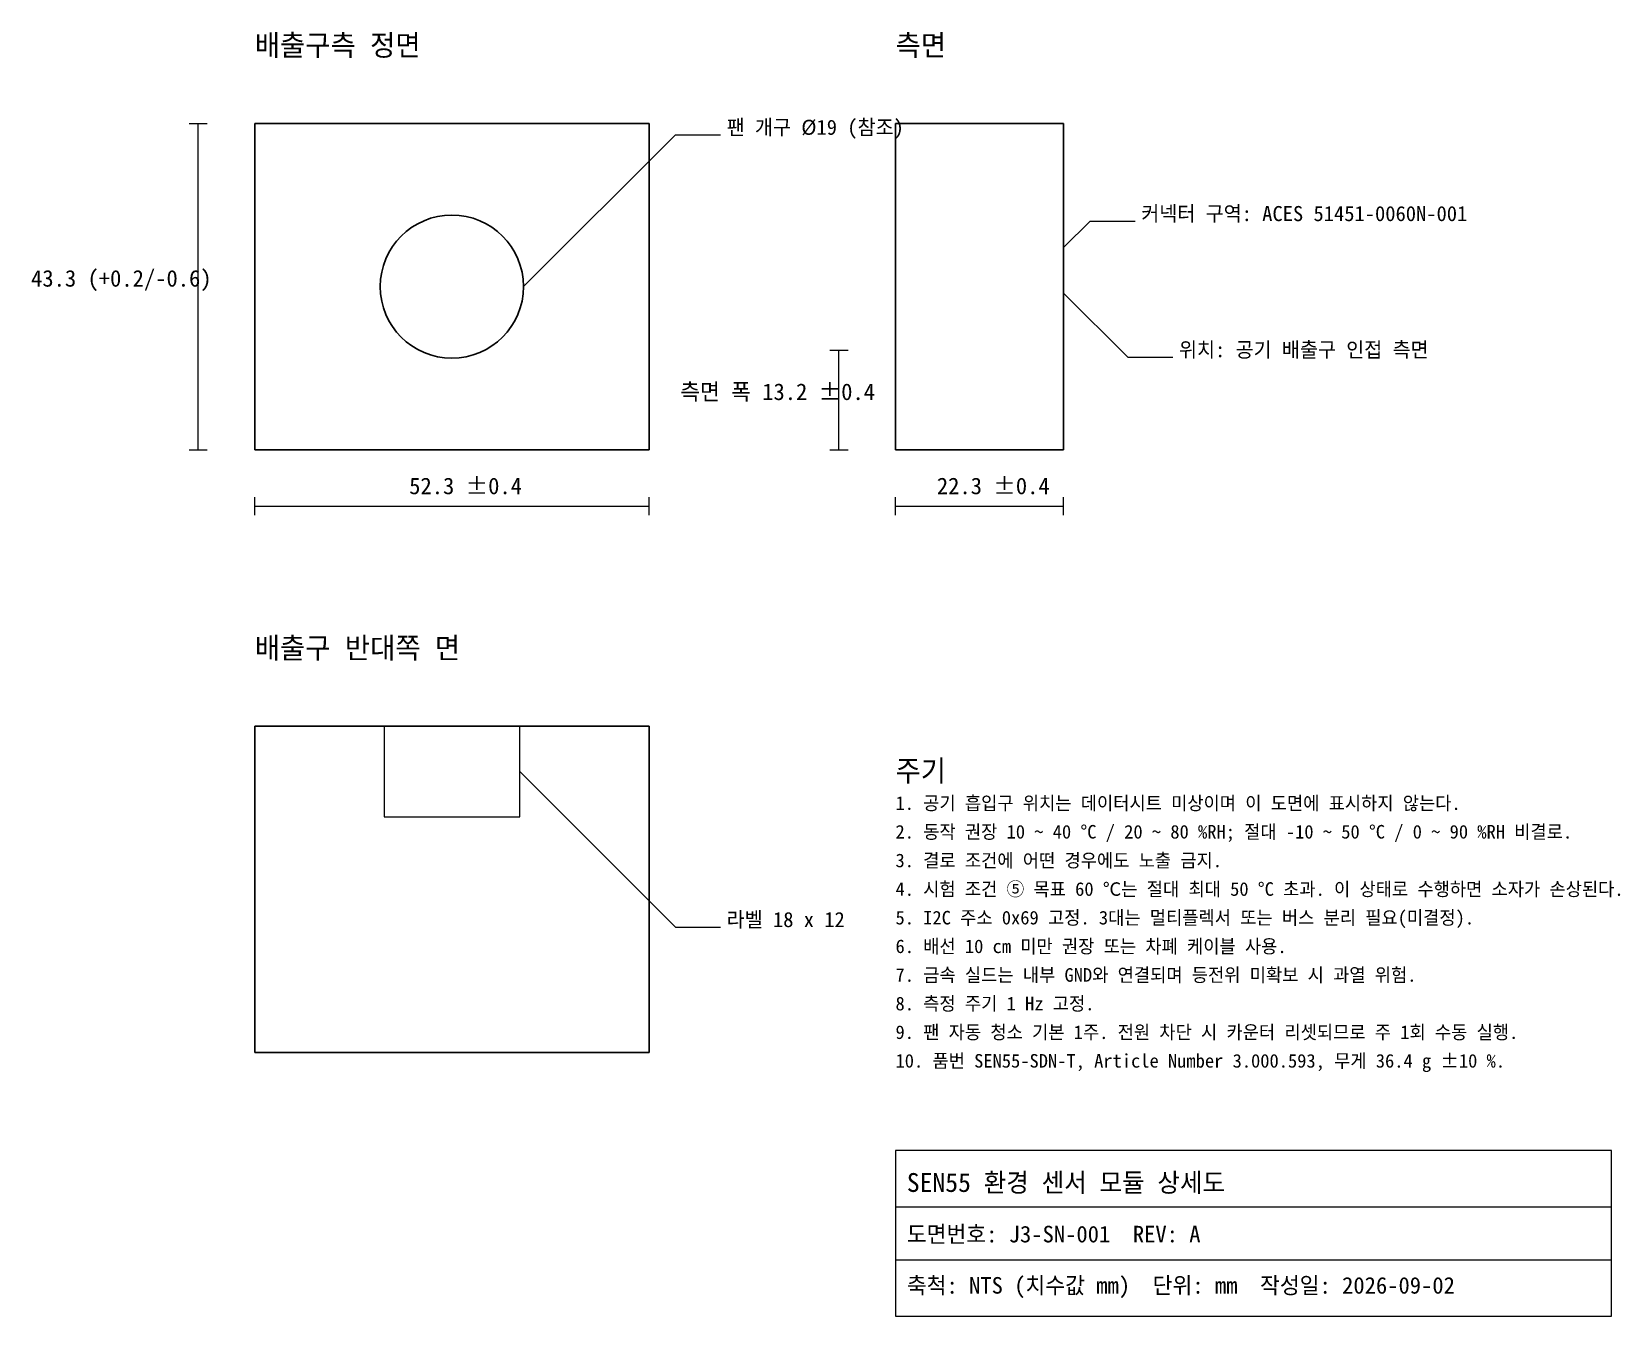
# Model space of a CAD drawing. Extents: x 4 to 2111, y 100 to 1805.
import ezdxf

# ---------------------------------------------------------------- set-up
doc = ezdxf.new("R2010")
doc.units = 0

msp = doc.modelspace()

# ---------------------------------------------------------------- linework, layer by layer
at = {"layer": 'CONNECTOR', "linetype": 'CONTINUOUS', "lineweight": 18}
msp.add_line((1373, 1250), (1373, 1683), dxfattribs=at)
at = {"layer": 'DIM', "linetype": 'CONTINUOUS', "lineweight": 18}
for p, q in [((213, 1683), (237, 1683)), ((225, 1250), (225, 1683)), ((1063, 1382), (1087, 1382)), ((1075, 1250), (1075, 1382)), ((213, 1250), (237, 1250)), ((1063, 1250), (1087, 1250)), ((300, 1163), (300, 1187)), ((823, 1163), (823, 1187)), ((1150, 1163), (1150, 1187)), ((1373, 1163), (1373, 1187)), ((300, 1175), (823, 1175)), ((1150, 1175), (1373, 1175))]:
    msp.add_line(p, q, dxfattribs=at)
at = {"layer": 'LABEL', "linetype": 'CONTINUOUS', "lineweight": 18}
for p, q in [((651.5, 883), (471.5, 883)), ((471.5, 883), (471.5, 763)), ((651.5, 763), (651.5, 883)), ((471.5, 763), (651.5, 763))]:
    msp.add_line(p, q, dxfattribs=at)
at = {"layer": 'LEADER', "linetype": 'CONTINUOUS', "lineweight": 18}
for p, q in [((656.5, 1466.5), (858, 1668)), ((858, 1668), (918, 1668)), ((1373, 1518.46), (1408, 1553.46)), ((1408, 1553.46), (1468, 1553.46)), ((1373, 1457.84), (1458, 1372.84)), ((1458, 1372.84), (1518, 1372.84)), ((651.5, 823), (858, 616.5)), ((858, 616.5), (918, 616.5))]:
    msp.add_line(p, q, dxfattribs=at)
at = {"layer": 'SEN55', "linetype": 'CONTINUOUS', "lineweight": 25}
for p, q in [((823, 1683), (300, 1683)), ((300, 1683), (300, 1250)), ((823, 1250), (823, 1683)), ((1373, 1683), (1150, 1683)), ((1150, 1683), (1150, 1250)), ((1373, 1250), (1373, 1683)), ((300, 1250), (823, 1250)), ((1150, 1250), (1373, 1250)), ((823, 883), (300, 883)), ((300, 883), (300, 450)), ((823, 450), (823, 883)), ((300, 450), (823, 450))]:
    msp.add_line(p, q, dxfattribs=at)
msp.add_circle((561.5, 1466.5), 95, dxfattribs=at)
at = {"layer": 'TITLE', "linetype": 'CONTINUOUS', "lineweight": 18}
for p, q in [((2100, 320), (1150, 320)), ((1150, 320), (1150, 100)), ((2100, 100), (2100, 320)), ((1150, 245), (2100, 245)), ((1150, 175), (2100, 175)), ((1150, 100), (2100, 100))]:
    msp.add_line(p, q, dxfattribs=at)

# ---------------------------------------------------------------- texts
at = {"layer": 'DIM'}
for s, p in [('43.3 (+0.2/-0.6)', (3.3, 1466.5)), ('측면 폭 13.2 ±0.4', (864.3, 1316)), ('52.3 ±0.4', (504.85, 1191)), ('22.3 ±0.4', (1204.85, 1191))]:
    msp.add_text(s, height=22, dxfattribs=at).set_placement(p)
at = {"layer": 'NOTE'}
for s, height, p in [('주기', 28, (1150, 810)), ('1. 공기 흡입구 위치는 데이터시트 미상이며 이 도면에 표시하지 않는다.', 18, (1150, 772)), ('2. 동작 권장 10 ~ 40 °C / 20 ~ 80 %RH; 절대 -10 ~ 50 °C / 0 ~ 90 %RH 비결로.', 18, (1150, 734)), ('3. 결로 조건에 어떤 경우에도 노출 금지.', 18, (1150, 696)), ('4. 시험 조건 ⑤ 목표 60 ℃는 절대 최대 50 °C 초과. 이 상태로 수행하면 소자가 손상된다.', 18, (1150, 658)), ('5. I2C 주소 0x69 고정. 3대는 멀티플렉서 또는 버스 분리 필요(미결정).', 18, (1150, 620)), ('6. 배선 10 cm 미만 권장 또는 차폐 케이블 사용.', 18, (1150, 582)), ('7. 금속 실드는 내부 GND와 연결되며 등전위 미확보 시 과열 위험.', 18, (1150, 544)), ('8. 측정 주기 1 Hz 고정.', 18, (1150, 506)), ('9. 팬 자동 청소 기본 1주. 전원 차단 시 카운터 리셋되므로 주 1회 수동 실행.', 18, (1150, 468)), ('10. 품번 SEN55-SDN-T, Article Number 3.000.593, 무게 36.4 g ±10 %.', 18, (1150, 430))]:
    msp.add_text(s, height=height, dxfattribs=at).set_placement(p)
at = {"layer": 'TEXT'}
for s, height, p in [('배출구측 정면', 28, (300, 1773)), ('측면', 28, (1150, 1773)), ('팬 개구 Ø19 (참조)', 20, (926, 1668)), ('커넥터 구역: ACES 51451-0060N-001', 20, (1476, 1553.46)), ('위치: 공기 배출구 인접 측면', 20, (1526, 1372.84)), ('배출구 반대쪽 면', 28, (300, 973)), ('라벨 18 x 12', 20, (926, 616.5))]:
    msp.add_text(s, height=height, dxfattribs=at).set_placement(p)
at = {"layer": 'TITLE'}
for s, height, p in [('SEN55 환경 센서 모듈 상세도', 25, (1165, 265)), ('도면번호: J3-SN-001  REV: A', 22, (1165, 198)), ('축척: NTS (치수값 mm)  단위: mm  작성일: 2026-09-02', 22, (1165, 130))]:
    msp.add_text(s, height=height, dxfattribs=at).set_placement(p)

doc.saveas('drawing.dxf')
